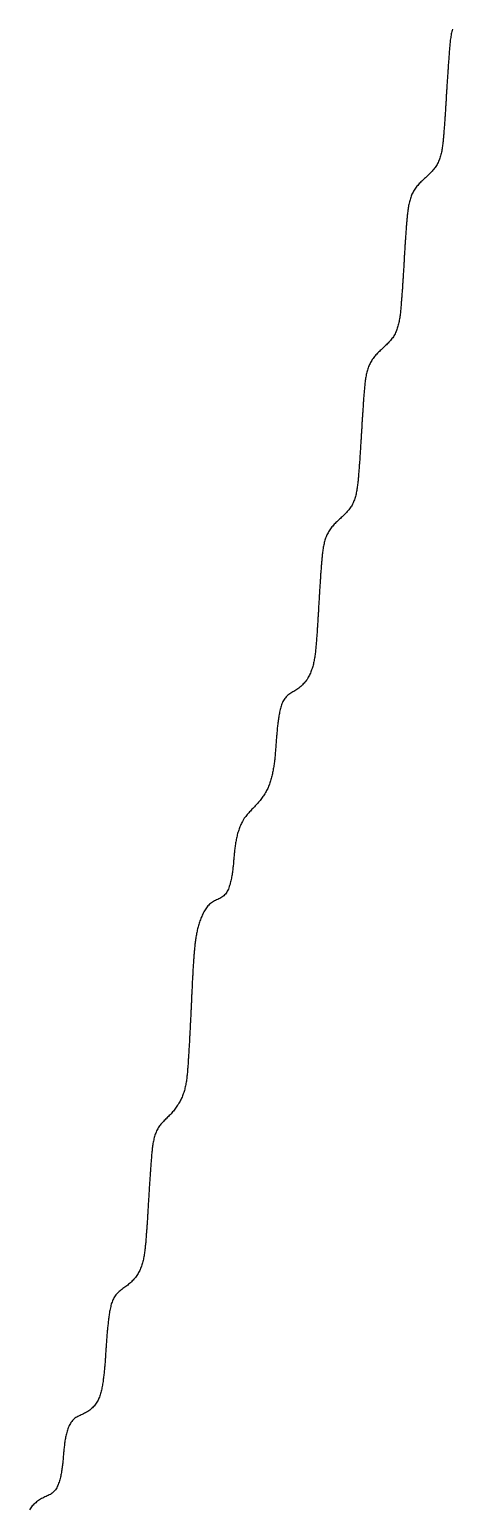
# Model space of a CAD drawing. Extents: x 40 to 225, y 4 to 261.
# Drawn here: x 217.04 to 224.05, y 108.12 to 132.63 of the extents above; entities that cross this region are included whole.
import ezdxf

# ---------------------------------------------------------------- set-up
doc = ezdxf.new("R2010")
doc.units = 0
doc.layers.get('0').update_dxf_attribs({"linetype": 'CONTINUOUS'})

msp = doc.modelspace()

# ---------------------------------------------------------------- linework, layer by layer
at = {"color": 7}
msp.add_polyline3d([(224.052, 132.638, 0), (224.046, 132.619, 0), (224.042, 132.599, 0), (224.037, 132.58, 0), (224.033, 132.56, 0), (224.029, 132.541, 0), (224.026, 132.521, 0), (224.023, 132.501, 0), (224.02, 132.48, 0), (224.017, 132.46, 0), (224.015, 132.44, 0), (224.013, 132.419, 0), (224.011, 132.399, 0), (224.009, 132.378, 0), (224.007, 132.358, 0), (224.005, 132.337, 0), (224.004, 132.317, 0), (224.002, 132.297, 0), (224, 132.276, 0), (223.999, 132.256, 0), (223.997, 132.236, 0), (223.996, 132.216, 0), (223.994, 132.195, 0), (223.993, 132.175, 0), (223.991, 132.155, 0), (223.99, 132.135, 0), (223.989, 132.115, 0), (223.987, 132.096, 0), (223.986, 132.076, 0), (223.984, 132.056, 0), (223.983, 132.036, 0), (223.982, 132.017, 0), (223.98, 131.997, 0), (223.979, 131.977, 0), (223.978, 131.958, 0), (223.976, 131.938, 0), (223.975, 131.919, 0), (223.974, 131.899, 0), (223.972, 131.88, 0), (223.971, 131.86, 0), (223.97, 131.841, 0), (223.969, 131.821, 0), (223.967, 131.802, 0), (223.966, 131.782, 0), (223.965, 131.763, 0), (223.964, 131.744, 0), (223.962, 131.724, 0), (223.961, 131.705, 0), (223.96, 131.686, 0), (223.959, 131.666, 0), (223.957, 131.647, 0), (223.956, 131.628, 0), (223.955, 131.609, 0), (223.954, 131.589, 0), (223.953, 131.57, 0), (223.951, 131.551, 0), (223.95, 131.531, 0), (223.949, 131.512, 0), (223.948, 131.493, 0), (223.947, 131.473, 0), (223.946, 131.454, 0), (223.944, 131.435, 0), (223.943, 131.415, 0), (223.942, 131.396, 0), (223.941, 131.376, 0), (223.94, 131.357, 0), (223.938, 131.337, 0), (223.937, 131.318, 0), (223.936, 131.299, 0), (223.935, 131.279, 0), (223.933, 131.259, 0), (223.932, 131.24, 0), (223.931, 131.22, 0), (223.93, 131.201, 0), (223.928, 131.181, 0), (223.927, 131.161, 0), (223.926, 131.142, 0), (223.924, 131.122, 0), (223.923, 131.102, 0), (223.921, 131.082, 0), (223.92, 131.063, 0), (223.918, 131.043, 0), (223.917, 131.023, 0), (223.915, 131.003, 0), (223.914, 130.983, 0), (223.912, 130.963, 0), (223.911, 130.943, 0), (223.909, 130.923, 0), (223.908, 130.902, 0), (223.906, 130.882, 0), (223.904, 130.862, 0), (223.902, 130.842, 0), (223.901, 130.821, 0), (223.899, 130.801, 0), (223.897, 130.78, 0), (223.895, 130.76, 0), (223.892, 130.74, 0), (223.89, 130.72, 0), (223.887, 130.7, 0), (223.884, 130.679, 0), (223.881, 130.659, 0), (223.877, 130.64, 0), (223.874, 130.62, 0), (223.87, 130.6, 0), (223.865, 130.581, 0), (223.86, 130.562, 0), (223.855, 130.543, 0), (223.85, 130.524, 0), (223.844, 130.505, 0), (223.837, 130.487, 0), (223.83, 130.469, 0), (223.823, 130.451, 0), (223.815, 130.433, 0), (223.806, 130.416, 0), (223.797, 130.399, 0), (223.787, 130.383, 0), (223.777, 130.366, 0), (223.766, 130.35, 0), (223.755, 130.335, 0), (223.743, 130.32, 0), (223.73, 130.305, 0), (223.717, 130.29, 0), (223.704, 130.275, 0), (223.69, 130.261, 0), (223.676, 130.247, 0), (223.662, 130.233, 0), (223.648, 130.219, 0), (223.633, 130.205, 0), (223.619, 130.191, 0), (223.604, 130.178, 0), (223.589, 130.164, 0), (223.574, 130.15, 0), (223.56, 130.137, 0), (223.545, 130.123, 0), (223.531, 130.109, 0), (223.517, 130.095, 0), (223.503, 130.081, 0), (223.49, 130.066, 0), (223.477, 130.051, 0), (223.464, 130.037, 0), (223.452, 130.021, 0), (223.44, 130.006, 0), (223.429, 129.99, 0), (223.418, 129.974, 0), (223.408, 129.958, 0), (223.399, 129.941, 0), (223.39, 129.924, 0), (223.382, 129.906, 0), (223.375, 129.889, 0), (223.367, 129.871, 0), (223.361, 129.852, 0), (223.355, 129.834, 0), (223.349, 129.815, 0), (223.344, 129.796, 0), (223.339, 129.777, 0), (223.334, 129.758, 0), (223.33, 129.738, 0), (223.326, 129.718, 0), (223.322, 129.699, 0), (223.319, 129.679, 0), (223.316, 129.659, 0), (223.313, 129.639, 0), (223.311, 129.618, 0), (223.308, 129.598, 0), (223.306, 129.578, 0), (223.304, 129.557, 0), (223.302, 129.537, 0), (223.3, 129.517, 0), (223.298, 129.496, 0), (223.297, 129.476, 0), (223.295, 129.456, 0), (223.293, 129.436, 0), (223.292, 129.416, 0), (223.29, 129.395, 0), (223.288, 129.375, 0), (223.287, 129.355, 0), (223.285, 129.335, 0), (223.284, 129.316, 0), (223.282, 129.296, 0), (223.281, 129.276, 0), (223.279, 129.256, 0), (223.278, 129.236, 0), (223.277, 129.216, 0), (223.275, 129.197, 0), (223.274, 129.177, 0), (223.273, 129.157, 0), (223.271, 129.138, 0), (223.27, 129.118, 0), (223.269, 129.099, 0), (223.267, 129.079, 0), (223.266, 129.06, 0), (223.265, 129.04, 0), (223.264, 129.021, 0), (223.262, 129.001, 0), (223.261, 128.982, 0), (223.26, 128.962, 0), (223.259, 128.943, 0), (223.258, 128.924, 0), (223.257, 128.904, 0), (223.255, 128.885, 0), (223.254, 128.865, 0), (223.253, 128.846, 0), (223.252, 128.827, 0), (223.251, 128.807, 0), (223.25, 128.788, 0), (223.248, 128.769, 0), (223.247, 128.749, 0), (223.246, 128.73, 0), (223.245, 128.711, 0), (223.244, 128.691, 0), (223.243, 128.672, 0), (223.241, 128.653, 0), (223.24, 128.633, 0), (223.239, 128.614, 0), (223.238, 128.594, 0), (223.237, 128.575, 0), (223.236, 128.556, 0), (223.234, 128.536, 0), (223.233, 128.517, 0), (223.232, 128.497, 0), (223.231, 128.478, 0), (223.229, 128.458, 0), (223.228, 128.439, 0), (223.227, 128.419, 0), (223.226, 128.4, 0), (223.224, 128.38, 0), (223.223, 128.36, 0), (223.222, 128.341, 0), (223.22, 128.321, 0), (223.219, 128.301, 0), (223.217, 128.282, 0), (223.216, 128.262, 0), (223.215, 128.242, 0), (223.213, 128.222, 0), (223.212, 128.202, 0), (223.21, 128.182, 0), (223.209, 128.162, 0), (223.207, 128.142, 0), (223.205, 128.122, 0), (223.204, 128.102, 0), (223.202, 128.082, 0), (223.2, 128.062, 0), (223.199, 128.041, 0), (223.197, 128.021, 0), (223.195, 128.001, 0), (223.193, 127.98, 0), (223.191, 127.96, 0), (223.189, 127.94, 0), (223.187, 127.919, 0), (223.184, 127.899, 0), (223.182, 127.879, 0), (223.179, 127.859, 0), (223.176, 127.839, 0), (223.172, 127.819, 0), (223.168, 127.799, 0), (223.164, 127.78, 0), (223.16, 127.76, 0), (223.155, 127.741, 0), (223.15, 127.722, 0), (223.144, 127.703, 0), (223.139, 127.685, 0), (223.132, 127.666, 0), (223.125, 127.648, 0), (223.118, 127.63, 0), (223.11, 127.613, 0), (223.101, 127.595, 0), (223.092, 127.578, 0), (223.083, 127.562, 0), (223.073, 127.545, 0), (223.062, 127.529, 0), (223.05, 127.514, 0), (223.038, 127.499, 0), (223.026, 127.484, 0), (223.013, 127.469, 0), (223, 127.454, 0), (222.986, 127.44, 0), (222.972, 127.426, 0), (222.958, 127.412, 0), (222.943, 127.398, 0), (222.929, 127.384, 0), (222.914, 127.37, 0), (222.9, 127.357, 0), (222.885, 127.343, 0), (222.87, 127.329, 0), (222.856, 127.316, 0), (222.841, 127.302, 0), (222.827, 127.288, 0), (222.813, 127.274, 0), (222.799, 127.259, 0), (222.785, 127.245, 0), (222.772, 127.23, 0), (222.76, 127.216, 0), (222.747, 127.2, 0), (222.736, 127.185, 0), (222.724, 127.169, 0), (222.714, 127.153, 0), (222.704, 127.137, 0), (222.694, 127.12, 0), (222.686, 127.103, 0), (222.677, 127.086, 0), (222.67, 127.068, 0), (222.663, 127.05, 0), (222.656, 127.032, 0), (222.65, 127.013, 0), (222.644, 126.994, 0), (222.638, 126.975, 0), (222.633, 126.956, 0), (222.629, 126.937, 0), (222.625, 126.918, 0), (222.621, 126.898, 0), (222.617, 126.878, 0), (222.614, 126.858, 0), (222.611, 126.838, 0), (222.608, 126.818, 0), (222.605, 126.798, 0), (222.603, 126.778, 0), (222.601, 126.757, 0), (222.599, 126.737, 0), (222.597, 126.717, 0), (222.595, 126.696, 0), (222.593, 126.676, 0), (222.591, 126.656, 0), (222.589, 126.635, 0), (222.588, 126.615, 0), (222.586, 126.595, 0), (222.585, 126.575, 0), (222.583, 126.555, 0), (222.581, 126.535, 0), (222.58, 126.515, 0), (222.578, 126.495, 0), (222.577, 126.475, 0), (222.575, 126.455, 0), (222.574, 126.435, 0), (222.573, 126.416, 0), (222.571, 126.396, 0), (222.57, 126.376, 0), (222.569, 126.356, 0), (222.567, 126.337, 0), (222.566, 126.317, 0), (222.565, 126.298, 0), (222.563, 126.278, 0), (222.562, 126.259, 0), (222.561, 126.239, 0), (222.559, 126.22, 0), (222.558, 126.2, 0), (222.557, 126.181, 0), (222.556, 126.161, 0), (222.555, 126.142, 0), (222.553, 126.122, 0), (222.552, 126.103, 0), (222.551, 126.084, 0), (222.55, 126.064, 0), (222.549, 126.045, 0), (222.548, 126.025, 0), (222.546, 126.006, 0), (222.545, 125.987, 0), (222.544, 125.967, 0), (222.543, 125.948, 0), (222.542, 125.929, 0), (222.541, 125.909, 0), (222.539, 125.89, 0), (222.538, 125.871, 0), (222.537, 125.851, 0), (222.536, 125.832, 0), (222.535, 125.813, 0), (222.534, 125.793, 0), (222.532, 125.774, 0), (222.531, 125.754, 0), (222.53, 125.735, 0), (222.529, 125.716, 0), (222.528, 125.696, 0), (222.526, 125.677, 0), (222.525, 125.657, 0), (222.524, 125.638, 0), (222.523, 125.618, 0), (222.521, 125.599, 0), (222.52, 125.579, 0), (222.519, 125.559, 0), (222.518, 125.54, 0), (222.516, 125.52, 0), (222.515, 125.5, 0), (222.513, 125.481, 0), (222.512, 125.461, 0), (222.511, 125.441, 0), (222.509, 125.421, 0), (222.508, 125.401, 0), (222.506, 125.382, 0), (222.505, 125.362, 0), (222.503, 125.342, 0), (222.502, 125.322, 0), (222.5, 125.302, 0), (222.498, 125.281, 0), (222.497, 125.261, 0), (222.495, 125.241, 0), (222.493, 125.221, 0), (222.492, 125.201, 0), (222.49, 125.18, 0), (222.488, 125.16, 0), (222.486, 125.139, 0), (222.484, 125.119, 0), (222.481, 125.099, 0), (222.479, 125.079, 0), (222.476, 125.058, 0), (222.473, 125.038, 0), (222.47, 125.018, 0), (222.467, 124.999, 0), (222.463, 124.979, 0), (222.459, 124.959, 0), (222.455, 124.94, 0), (222.45, 124.92, 0), (222.445, 124.901, 0), (222.439, 124.882, 0), (222.433, 124.864, 0), (222.427, 124.845, 0), (222.42, 124.827, 0), (222.413, 124.809, 0), (222.405, 124.792, 0), (222.397, 124.774, 0), (222.388, 124.757, 0), (222.378, 124.741, 0), (222.368, 124.725, 0), (222.357, 124.709, 0), (222.346, 124.693, 0), (222.334, 124.678, 0), (222.321, 124.663, 0), (222.308, 124.648, 0), (222.295, 124.633, 0), (222.282, 124.619, 0), (222.268, 124.605, 0), (222.254, 124.591, 0), (222.239, 124.577, 0), (222.225, 124.563, 0), (222.21, 124.549, 0), (222.195, 124.536, 0), (222.181, 124.522, 0), (222.166, 124.508, 0), (222.151, 124.494, 0), (222.137, 124.481, 0), (222.122, 124.467, 0), (222.108, 124.453, 0), (222.094, 124.438, 0), (222.081, 124.424, 0), (222.068, 124.409, 0), (222.055, 124.395, 0), (222.043, 124.38, 0), (222.031, 124.364, 0), (222.02, 124.348, 0), (222.009, 124.332, 0), (221.999, 124.316, 0), (221.99, 124.299, 0), (221.981, 124.282, 0), (221.973, 124.265, 0), (221.965, 124.247, 0), (221.958, 124.229, 0), (221.951, 124.211, 0), (221.945, 124.192, 0), (221.939, 124.174, 0), (221.933, 124.155, 0), (221.928, 124.136, 0), (221.924, 124.116, 0), (221.919, 124.097, 0), (221.916, 124.077, 0), (221.912, 124.057, 0), (221.909, 124.038, 0), (221.905, 124.018, 0), (221.903, 123.997, 0), (221.9, 123.977, 0), (221.898, 123.957, 0), (221.895, 123.937, 0), (221.893, 123.916, 0), (221.891, 123.896, 0), (221.889, 123.876, 0), (221.888, 123.855, 0), (221.886, 123.835, 0), (221.884, 123.815, 0), (221.882, 123.795, 0), (221.881, 123.775, 0), (221.879, 123.754, 0), (221.877, 123.734, 0), (221.876, 123.714, 0), (221.874, 123.694, 0), (221.873, 123.675, 0), (221.871, 123.655, 0), (221.87, 123.635, 0), (221.868, 123.615, 0), (221.867, 123.595, 0), (221.866, 123.576, 0), (221.864, 123.556, 0), (221.863, 123.536, 0), (221.861, 123.517, 0), (221.86, 123.497, 0), (221.859, 123.477, 0), (221.858, 123.458, 0), (221.856, 123.438, 0), (221.855, 123.419, 0), (221.854, 123.399, 0), (221.852, 123.38, 0), (221.851, 123.36, 0), (221.85, 123.341, 0), (221.849, 123.322, 0), (221.848, 123.302, 0), (221.847, 123.283, 0), (221.845, 123.263, 0), (221.844, 123.244, 0), (221.843, 123.224, 0), (221.842, 123.205, 0), (221.841, 123.186, 0), (221.84, 123.166, 0), (221.839, 123.147, 0), (221.837, 123.127, 0), (221.836, 123.108, 0), (221.835, 123.089, 0), (221.834, 123.069, 0), (221.833, 123.05, 0), (221.832, 123.03, 0), (221.831, 123.011, 0), (221.83, 122.991, 0), (221.829, 122.972, 0), (221.828, 122.952, 0), (221.826, 122.933, 0), (221.825, 122.913, 0), (221.824, 122.894, 0), (221.823, 122.874, 0), (221.822, 122.855, 0), (221.821, 122.835, 0), (221.82, 122.816, 0), (221.818, 122.796, 0), (221.817, 122.777, 0), (221.816, 122.757, 0), (221.815, 122.737, 0), (221.813, 122.718, 0), (221.812, 122.698, 0), (221.811, 122.678, 0), (221.809, 122.659, 0), (221.808, 122.639, 0), (221.806, 122.619, 0), (221.805, 122.599, 0), (221.803, 122.58, 0), (221.802, 122.56, 0), (221.8, 122.54, 0), (221.799, 122.52, 0), (221.797, 122.5, 0), (221.795, 122.48, 0), (221.793, 122.46, 0), (221.792, 122.44, 0), (221.79, 122.42, 0), (221.788, 122.4, 0), (221.786, 122.38, 0), (221.784, 122.36, 0), (221.782, 122.34, 0), (221.78, 122.32, 0), (221.777, 122.3, 0), (221.775, 122.28, 0), (221.772, 122.26, 0), (221.769, 122.24, 0), (221.766, 122.221, 0), (221.763, 122.201, 0), (221.759, 122.181, 0), (221.755, 122.162, 0), (221.751, 122.142, 0), (221.747, 122.123, 0), (221.742, 122.104, 0), (221.737, 122.085, 0), (221.731, 122.066, 0), (221.726, 122.047, 0), (221.719, 122.028, 0), (221.713, 122.01, 0), (221.706, 121.992, 0), (221.698, 121.974, 0), (221.69, 121.956, 0), (221.682, 121.938, 0), (221.673, 121.921, 0), (221.663, 121.904, 0), (221.653, 121.887, 0), (221.642, 121.87, 0), (221.631, 121.854, 0), (221.62, 121.838, 0), (221.607, 121.823, 0), (221.595, 121.807, 0), (221.581, 121.793, 0), (221.568, 121.778, 0), (221.553, 121.764, 0), (221.539, 121.751, 0), (221.524, 121.738, 0), (221.508, 121.725, 0), (221.492, 121.714, 0), (221.475, 121.702, 0), (221.458, 121.691, 0), (221.441, 121.681, 0), (221.424, 121.671, 0), (221.406, 121.661, 0), (221.389, 121.651, 0), (221.372, 121.64, 0), (221.356, 121.63, 0), (221.34, 121.618, 0), (221.325, 121.607, 0), (221.31, 121.594, 0), (221.297, 121.581, 0), (221.285, 121.566, 0), (221.273, 121.551, 0), (221.262, 121.535, 0), (221.253, 121.519, 0), (221.243, 121.501, 0), (221.235, 121.484, 0), (221.227, 121.465, 0), (221.22, 121.446, 0), (221.214, 121.427, 0), (221.208, 121.407, 0), (221.202, 121.388, 0), (221.197, 121.368, 0), (221.193, 121.347, 0), (221.188, 121.327, 0), (221.184, 121.307, 0), (221.181, 121.286, 0), (221.177, 121.266, 0), (221.174, 121.246, 0), (221.171, 121.226, 0), (221.168, 121.206, 0), (221.165, 121.186, 0), (221.162, 121.166, 0), (221.159, 121.147, 0), (221.157, 121.127, 0), (221.155, 121.107, 0), (221.152, 121.088, 0), (221.15, 121.068, 0), (221.148, 121.049, 0), (221.146, 121.029, 0), (221.145, 121.01, 0), (221.143, 120.991, 0), (221.141, 120.971, 0), (221.14, 120.952, 0), (221.138, 120.933, 0), (221.136, 120.913, 0), (221.135, 120.894, 0), (221.133, 120.875, 0), (221.132, 120.855, 0), (221.131, 120.836, 0), (221.129, 120.817, 0), (221.128, 120.797, 0), (221.126, 120.778, 0), (221.125, 120.758, 0), (221.123, 120.739, 0), (221.122, 120.719, 0), (221.12, 120.7, 0), (221.119, 120.68, 0), (221.117, 120.66, 0), (221.115, 120.641, 0), (221.114, 120.621, 0), (221.112, 120.602, 0), (221.11, 120.582, 0), (221.108, 120.562, 0), (221.106, 120.543, 0), (221.103, 120.523, 0), (221.101, 120.503, 0), (221.098, 120.484, 0), (221.096, 120.464, 0), (221.093, 120.444, 0), (221.09, 120.425, 0), (221.087, 120.405, 0), (221.083, 120.385, 0), (221.08, 120.366, 0), (221.076, 120.346, 0), (221.072, 120.327, 0), (221.068, 120.307, 0), (221.064, 120.288, 0), (221.06, 120.268, 0), (221.055, 120.249, 0), (221.05, 120.23, 0), (221.044, 120.21, 0), (221.039, 120.191, 0), (221.033, 120.172, 0), (221.027, 120.154, 0), (221.02, 120.135, 0), (221.013, 120.117, 0), (221.006, 120.098, 0), (220.998, 120.08, 0), (220.99, 120.062, 0), (220.982, 120.044, 0), (220.973, 120.027, 0), (220.964, 120.01, 0), (220.954, 119.993, 0), (220.944, 119.976, 0), (220.934, 119.959, 0), (220.923, 119.943, 0), (220.912, 119.927, 0), (220.9, 119.911, 0), (220.889, 119.895, 0), (220.876, 119.88, 0), (220.864, 119.864, 0), (220.851, 119.849, 0), (220.838, 119.834, 0), (220.825, 119.819, 0), (220.812, 119.804, 0), (220.799, 119.789, 0), (220.785, 119.775, 0), (220.771, 119.76, 0), (220.758, 119.746, 0), (220.744, 119.732, 0), (220.73, 119.717, 0), (220.717, 119.703, 0), (220.703, 119.689, 0), (220.69, 119.674, 0), (220.676, 119.66, 0), (220.663, 119.645, 0), (220.651, 119.63, 0), (220.638, 119.615, 0), (220.626, 119.599, 0), (220.614, 119.584, 0), (220.603, 119.568, 0), (220.592, 119.551, 0), (220.582, 119.535, 0), (220.572, 119.518, 0), (220.563, 119.5, 0), (220.554, 119.483, 0), (220.546, 119.465, 0), (220.538, 119.447, 0), (220.53, 119.429, 0), (220.523, 119.41, 0), (220.516, 119.392, 0), (220.51, 119.373, 0), (220.504, 119.354, 0), (220.498, 119.335, 0), (220.492, 119.315, 0), (220.487, 119.296, 0), (220.483, 119.277, 0), (220.478, 119.257, 0), (220.474, 119.238, 0), (220.47, 119.218, 0), (220.466, 119.199, 0), (220.462, 119.179, 0), (220.459, 119.16, 0), (220.456, 119.14, 0), (220.453, 119.12, 0), (220.45, 119.101, 0), (220.448, 119.081, 0), (220.445, 119.062, 0), (220.443, 119.042, 0), (220.441, 119.023, 0), (220.439, 119.003, 0), (220.437, 118.983, 0), (220.435, 118.964, 0), (220.433, 118.944, 0), (220.431, 118.925, 0), (220.429, 118.905, 0), (220.428, 118.886, 0), (220.426, 118.867, 0), (220.424, 118.847, 0), (220.423, 118.828, 0), (220.421, 118.808, 0), (220.419, 118.789, 0), (220.417, 118.77, 0), (220.415, 118.751, 0), (220.413, 118.731, 0), (220.411, 118.712, 0), (220.408, 118.692, 0), (220.406, 118.673, 0), (220.403, 118.654, 0), (220.4, 118.634, 0), (220.397, 118.614, 0), (220.393, 118.595, 0), (220.389, 118.575, 0), (220.385, 118.555, 0), (220.381, 118.535, 0), (220.376, 118.515, 0), (220.371, 118.495, 0), (220.366, 118.475, 0), (220.36, 118.455, 0), (220.353, 118.436, 0), (220.346, 118.416, 0), (220.339, 118.397, 0), (220.33, 118.379, 0), (220.321, 118.361, 0), (220.311, 118.344, 0), (220.3, 118.327, 0), (220.289, 118.312, 0), (220.276, 118.298, 0), (220.262, 118.284, 0), (220.248, 118.272, 0), (220.232, 118.261, 0), (220.215, 118.251, 0), (220.198, 118.242, 0), (220.18, 118.233, 0), (220.162, 118.225, 0), (220.144, 118.217, 0), (220.126, 118.209, 0), (220.108, 118.2, 0), (220.09, 118.191, 0), (220.073, 118.181, 0), (220.057, 118.17, 0), (220.042, 118.158, 0), (220.027, 118.145, 0), (220.013, 118.131, 0), (220, 118.116, 0), (219.987, 118.101, 0), (219.975, 118.085, 0), (219.963, 118.069, 0), (219.953, 118.052, 0), (219.942, 118.035, 0), (219.932, 118.017, 0), (219.923, 117.999, 0), (219.914, 117.981, 0), (219.905, 117.962, 0), (219.897, 117.943, 0), (219.89, 117.925, 0), (219.882, 117.906, 0), (219.875, 117.887, 0), (219.868, 117.868, 0), (219.862, 117.849, 0), (219.856, 117.83, 0), (219.85, 117.811, 0), (219.844, 117.792, 0), (219.839, 117.773, 0), (219.834, 117.754, 0), (219.829, 117.735, 0), (219.824, 117.715, 0), (219.82, 117.696, 0), (219.816, 117.677, 0), (219.812, 117.658, 0), (219.808, 117.638, 0), (219.805, 117.619, 0), (219.802, 117.599, 0), (219.799, 117.58, 0), (219.796, 117.561, 0), (219.793, 117.541, 0), (219.79, 117.522, 0), (219.788, 117.502, 0), (219.785, 117.483, 0), (219.783, 117.463, 0), (219.781, 117.443, 0), (219.779, 117.424, 0), (219.777, 117.404, 0), (219.775, 117.385, 0), (219.774, 117.365, 0), (219.772, 117.345, 0), (219.77, 117.326, 0), (219.769, 117.306, 0), (219.767, 117.286, 0), (219.766, 117.267, 0), (219.764, 117.247, 0), (219.763, 117.228, 0), (219.761, 117.208, 0), (219.76, 117.188, 0), (219.759, 117.168, 0), (219.757, 117.149, 0), (219.756, 117.129, 0), (219.755, 117.109, 0), (219.754, 117.09, 0), (219.752, 117.07, 0), (219.751, 117.05, 0), (219.75, 117.031, 0), (219.749, 117.011, 0), (219.748, 116.991, 0), (219.747, 116.972, 0), (219.746, 116.952, 0), (219.744, 116.932, 0), (219.743, 116.912, 0), (219.742, 116.893, 0), (219.741, 116.873, 0), (219.74, 116.853, 0), (219.739, 116.834, 0), (219.738, 116.814, 0), (219.737, 116.794, 0), (219.737, 116.775, 0), (219.736, 116.755, 0), (219.735, 116.735, 0), (219.734, 116.716, 0), (219.733, 116.696, 0), (219.732, 116.676, 0), (219.731, 116.657, 0), (219.73, 116.637, 0), (219.729, 116.617, 0), (219.728, 116.598, 0), (219.728, 116.578, 0), (219.727, 116.558, 0), (219.726, 116.539, 0), (219.725, 116.519, 0), (219.724, 116.5, 0), (219.723, 116.48, 0), (219.722, 116.46, 0), (219.721, 116.441, 0), (219.721, 116.421, 0), (219.72, 116.402, 0), (219.719, 116.382, 0), (219.718, 116.363, 0), (219.717, 116.343, 0), (219.716, 116.323, 0), (219.715, 116.304, 0), (219.714, 116.284, 0), (219.713, 116.265, 0), (219.712, 116.245, 0), (219.711, 116.226, 0), (219.71, 116.206, 0), (219.709, 116.187, 0), (219.708, 116.167, 0), (219.707, 116.148, 0), (219.706, 116.128, 0), (219.705, 116.109, 0), (219.704, 116.089, 0), (219.703, 116.069, 0), (219.702, 116.05, 0), (219.701, 116.03, 0), (219.7, 116.011, 0), (219.699, 115.991, 0), (219.698, 115.972, 0), (219.697, 115.952, 0), (219.696, 115.932, 0), (219.695, 115.913, 0), (219.694, 115.893, 0), (219.693, 115.874, 0), (219.692, 115.854, 0), (219.691, 115.834, 0), (219.689, 115.814, 0), (219.688, 115.795, 0), (219.687, 115.775, 0), (219.686, 115.755, 0), (219.685, 115.735, 0), (219.684, 115.716, 0), (219.682, 115.696, 0), (219.681, 115.676, 0), (219.68, 115.656, 0), (219.679, 115.636, 0), (219.678, 115.616, 0), (219.676, 115.596, 0), (219.675, 115.576, 0), (219.674, 115.556, 0), (219.673, 115.536, 0), (219.671, 115.516, 0), (219.67, 115.496, 0), (219.669, 115.476, 0), (219.667, 115.456, 0), (219.666, 115.436, 0), (219.664, 115.416, 0), (219.663, 115.396, 0), (219.661, 115.376, 0), (219.659, 115.356, 0), (219.657, 115.336, 0), (219.655, 115.316, 0), (219.653, 115.296, 0), (219.651, 115.276, 0), (219.648, 115.256, 0), (219.645, 115.236, 0), (219.642, 115.216, 0), (219.639, 115.197, 0), (219.636, 115.177, 0), (219.632, 115.158, 0), (219.628, 115.138, 0), (219.624, 115.119, 0), (219.619, 115.1, 0), (219.615, 115.081, 0), (219.609, 115.062, 0), (219.604, 115.043, 0), (219.598, 115.024, 0), (219.592, 115.006, 0), (219.586, 114.988, 0), (219.579, 114.969, 0), (219.572, 114.951, 0), (219.564, 114.934, 0), (219.556, 114.916, 0), (219.547, 114.898, 0), (219.538, 114.881, 0), (219.529, 114.864, 0), (219.519, 114.847, 0), (219.509, 114.83, 0), (219.498, 114.814, 0), (219.487, 114.798, 0), (219.476, 114.782, 0), (219.464, 114.766, 0), (219.452, 114.75, 0), (219.44, 114.734, 0), (219.427, 114.719, 0), (219.414, 114.704, 0), (219.401, 114.689, 0), (219.388, 114.674, 0), (219.374, 114.659, 0), (219.36, 114.645, 0), (219.346, 114.631, 0), (219.332, 114.617, 0), (219.318, 114.602, 0), (219.303, 114.588, 0), (219.289, 114.574, 0), (219.275, 114.56, 0), (219.262, 114.546, 0), (219.248, 114.532, 0), (219.235, 114.517, 0), (219.222, 114.502, 0), (219.21, 114.487, 0), (219.199, 114.472, 0), (219.188, 114.456, 0), (219.177, 114.44, 0), (219.168, 114.423, 0), (219.159, 114.407, 0), (219.15, 114.389, 0), (219.142, 114.372, 0), (219.135, 114.354, 0), (219.128, 114.336, 0), (219.122, 114.317, 0), (219.116, 114.299, 0), (219.11, 114.28, 0), (219.105, 114.261, 0), (219.101, 114.241, 0), (219.096, 114.222, 0), (219.092, 114.202, 0), (219.089, 114.182, 0), (219.085, 114.162, 0), (219.082, 114.142, 0), (219.08, 114.122, 0), (219.077, 114.102, 0), (219.075, 114.082, 0), (219.073, 114.061, 0), (219.071, 114.041, 0), (219.069, 114.02, 0), (219.067, 114, 0), (219.065, 113.979, 0), (219.064, 113.959, 0), (219.062, 113.939, 0), (219.06, 113.918, 0), (219.059, 113.898, 0), (219.057, 113.878, 0), (219.056, 113.858, 0), (219.054, 113.838, 0), (219.053, 113.818, 0), (219.051, 113.798, 0), (219.05, 113.778, 0), (219.048, 113.758, 0), (219.047, 113.738, 0), (219.046, 113.719, 0), (219.044, 113.699, 0), (219.043, 113.679, 0), (219.041, 113.66, 0), (219.04, 113.64, 0), (219.039, 113.62, 0), (219.037, 113.601, 0), (219.036, 113.581, 0), (219.035, 113.562, 0), (219.033, 113.542, 0), (219.032, 113.523, 0), (219.031, 113.503, 0), (219.03, 113.484, 0), (219.028, 113.464, 0), (219.027, 113.445, 0), (219.026, 113.426, 0), (219.025, 113.406, 0), (219.024, 113.387, 0), (219.022, 113.367, 0), (219.021, 113.348, 0), (219.02, 113.329, 0), (219.019, 113.309, 0), (219.018, 113.29, 0), (219.017, 113.271, 0), (219.015, 113.251, 0), (219.014, 113.232, 0), (219.013, 113.213, 0), (219.012, 113.193, 0), (219.011, 113.174, 0), (219.01, 113.154, 0), (219.009, 113.135, 0), (219.007, 113.116, 0), (219.006, 113.096, 0), (219.005, 113.077, 0), (219.004, 113.057, 0), (219.003, 113.038, 0), (219.002, 113.018, 0), (219, 112.999, 0), (218.999, 112.979, 0), (218.998, 112.96, 0), (218.997, 112.94, 0), (218.996, 112.921, 0), (218.994, 112.901, 0), (218.993, 112.882, 0), (218.992, 112.862, 0), (218.991, 112.842, 0), (218.989, 112.823, 0), (218.988, 112.803, 0), (218.987, 112.783, 0), (218.985, 112.764, 0), (218.984, 112.744, 0), (218.982, 112.724, 0), (218.981, 112.704, 0), (218.979, 112.684, 0), (218.978, 112.664, 0), (218.976, 112.645, 0), (218.975, 112.625, 0), (218.973, 112.605, 0), (218.971, 112.585, 0), (218.969, 112.565, 0), (218.968, 112.544, 0), (218.966, 112.524, 0), (218.964, 112.504, 0), (218.962, 112.484, 0), (218.96, 112.464, 0), (218.958, 112.444, 0), (218.956, 112.423, 0), (218.953, 112.403, 0), (218.951, 112.383, 0), (218.948, 112.363, 0), (218.945, 112.343, 0), (218.942, 112.323, 0), (218.938, 112.304, 0), (218.934, 112.284, 0), (218.93, 112.264, 0), (218.926, 112.245, 0), (218.921, 112.226, 0), (218.916, 112.207, 0), (218.911, 112.188, 0), (218.905, 112.169, 0), (218.899, 112.15, 0), (218.892, 112.132, 0), (218.885, 112.114, 0), (218.877, 112.096, 0), (218.869, 112.079, 0), (218.861, 112.061, 0), (218.851, 112.044, 0), (218.842, 112.027, 0), (218.831, 112.011, 0), (218.821, 111.995, 0), (218.809, 111.979, 0), (218.797, 111.963, 0), (218.785, 111.948, 0), (218.772, 111.933, 0), (218.759, 111.918, 0), (218.745, 111.904, 0), (218.731, 111.89, 0), (218.716, 111.876, 0), (218.701, 111.863, 0), (218.686, 111.85, 0), (218.671, 111.837, 0), (218.655, 111.825, 0), (218.639, 111.813, 0), (218.622, 111.801, 0), (218.606, 111.789, 0), (218.59, 111.777, 0), (218.574, 111.765, 0), (218.558, 111.753, 0), (218.543, 111.741, 0), (218.528, 111.729, 0), (218.513, 111.716, 0), (218.5, 111.702, 0), (218.487, 111.688, 0), (218.475, 111.674, 0), (218.463, 111.658, 0), (218.453, 111.642, 0), (218.443, 111.626, 0), (218.434, 111.609, 0), (218.425, 111.592, 0), (218.418, 111.574, 0), (218.411, 111.555, 0), (218.404, 111.537, 0), (218.398, 111.518, 0), (218.393, 111.498, 0), (218.388, 111.479, 0), (218.383, 111.459, 0), (218.379, 111.439, 0), (218.375, 111.418, 0), (218.371, 111.398, 0), (218.368, 111.378, 0), (218.365, 111.357, 0), (218.362, 111.337, 0), (218.359, 111.316, 0), (218.356, 111.296, 0), (218.354, 111.276, 0), (218.351, 111.255, 0), (218.349, 111.235, 0), (218.347, 111.215, 0), (218.344, 111.195, 0), (218.342, 111.175, 0), (218.34, 111.156, 0), (218.338, 111.136, 0), (218.336, 111.116, 0), (218.334, 111.096, 0), (218.332, 111.077, 0), (218.331, 111.057, 0), (218.329, 111.038, 0), (218.327, 111.018, 0), (218.326, 110.999, 0), (218.324, 110.979, 0), (218.323, 110.96, 0), (218.321, 110.941, 0), (218.32, 110.921, 0), (218.318, 110.902, 0), (218.317, 110.883, 0), (218.315, 110.863, 0), (218.314, 110.844, 0), (218.313, 110.825, 0), (218.311, 110.805, 0), (218.31, 110.786, 0), (218.309, 110.767, 0), (218.308, 110.747, 0), (218.306, 110.728, 0), (218.305, 110.709, 0), (218.304, 110.689, 0), (218.302, 110.67, 0), (218.301, 110.651, 0), (218.3, 110.631, 0), (218.298, 110.612, 0), (218.297, 110.592, 0), (218.295, 110.573, 0), (218.294, 110.553, 0), (218.292, 110.534, 0), (218.291, 110.514, 0), (218.289, 110.495, 0), (218.288, 110.475, 0), (218.286, 110.455, 0), (218.284, 110.436, 0), (218.282, 110.416, 0), (218.28, 110.396, 0), (218.278, 110.377, 0), (218.276, 110.357, 0), (218.273, 110.337, 0), (218.271, 110.317, 0), (218.269, 110.297, 0), (218.266, 110.277, 0), (218.263, 110.257, 0), (218.261, 110.237, 0), (218.258, 110.217, 0), (218.255, 110.197, 0), (218.251, 110.177, 0), (218.248, 110.157, 0), (218.244, 110.137, 0), (218.24, 110.117, 0), (218.236, 110.097, 0), (218.231, 110.077, 0), (218.226, 110.058, 0), (218.221, 110.039, 0), (218.215, 110.02, 0), (218.208, 110.001, 0), (218.201, 109.982, 0), (218.194, 109.964, 0), (218.186, 109.946, 0), (218.178, 109.929, 0), (218.168, 109.912, 0), (218.159, 109.895, 0), (218.148, 109.879, 0), (218.137, 109.863, 0), (218.125, 109.847, 0), (218.112, 109.833, 0), (218.099, 109.818, 0), (218.085, 109.804, 0), (218.071, 109.791, 0), (218.055, 109.778, 0), (218.04, 109.766, 0), (218.024, 109.754, 0), (218.007, 109.743, 0), (217.99, 109.733, 0), (217.972, 109.722, 0), (217.955, 109.713, 0), (217.936, 109.704, 0), (217.918, 109.695, 0), (217.9, 109.687, 0), (217.882, 109.678, 0), (217.864, 109.67, 0), (217.846, 109.661, 0), (217.829, 109.651, 0), (217.812, 109.642, 0), (217.796, 109.631, 0), (217.781, 109.619, 0), (217.767, 109.606, 0), (217.754, 109.593, 0), (217.742, 109.578, 0), (217.73, 109.562, 0), (217.72, 109.546, 0), (217.71, 109.529, 0), (217.701, 109.511, 0), (217.693, 109.492, 0), (217.685, 109.473, 0), (217.678, 109.454, 0), (217.671, 109.435, 0), (217.665, 109.415, 0), (217.66, 109.395, 0), (217.655, 109.375, 0), (217.65, 109.355, 0), (217.645, 109.335, 0), (217.641, 109.315, 0), (217.638, 109.295, 0), (217.634, 109.276, 0), (217.631, 109.256, 0), (217.628, 109.236, 0), (217.625, 109.217, 0), (217.622, 109.197, 0), (217.62, 109.178, 0), (217.618, 109.158, 0), (217.616, 109.139, 0), (217.614, 109.12, 0), (217.612, 109.1, 0), (217.61, 109.081, 0), (217.608, 109.062, 0), (217.607, 109.042, 0), (217.605, 109.023, 0), (217.603, 109.004, 0), (217.602, 108.985, 0), (217.6, 108.965, 0), (217.598, 108.946, 0), (217.597, 108.927, 0), (217.595, 108.907, 0), (217.593, 108.888, 0), (217.591, 108.869, 0), (217.589, 108.849, 0), (217.586, 108.83, 0), (217.584, 108.81, 0), (217.581, 108.791, 0), (217.578, 108.771, 0), (217.575, 108.752, 0), (217.572, 108.732, 0), (217.568, 108.712, 0), (217.564, 108.692, 0), (217.56, 108.672, 0), (217.555, 108.652, 0), (217.55, 108.633, 0), (217.545, 108.613, 0), (217.539, 108.593, 0), (217.533, 108.573, 0), (217.526, 108.553, 0), (217.519, 108.534, 0), (217.511, 108.516, 0), (217.502, 108.498, 0), (217.493, 108.48, 0), (217.483, 108.463, 0), (217.472, 108.447, 0), (217.46, 108.432, 0), (217.447, 108.417, 0), (217.434, 108.404, 0), (217.419, 108.392, 0), (217.404, 108.381, 0), (217.388, 108.37, 0), (217.371, 108.361, 0), (217.353, 108.352, 0), (217.335, 108.343, 0), (217.317, 108.334, 0), (217.299, 108.326, 0), (217.281, 108.317, 0), (217.262, 108.309, 0), (217.244, 108.299, 0), (217.227, 108.29, 0), (217.21, 108.279, 0), (217.193, 108.268, 0), (217.176, 108.257, 0), (217.16, 108.245, 0), (217.145, 108.232, 0), (217.13, 108.219, 0), (217.116, 108.206, 0), (217.102, 108.192, 0), (217.089, 108.177, 0), (217.077, 108.162, 0), (217.065, 108.147, 0), (217.054, 108.131, 0), (217.044, 108.114, 0)], dxfattribs=at)

doc.saveas('drawing.dxf')
